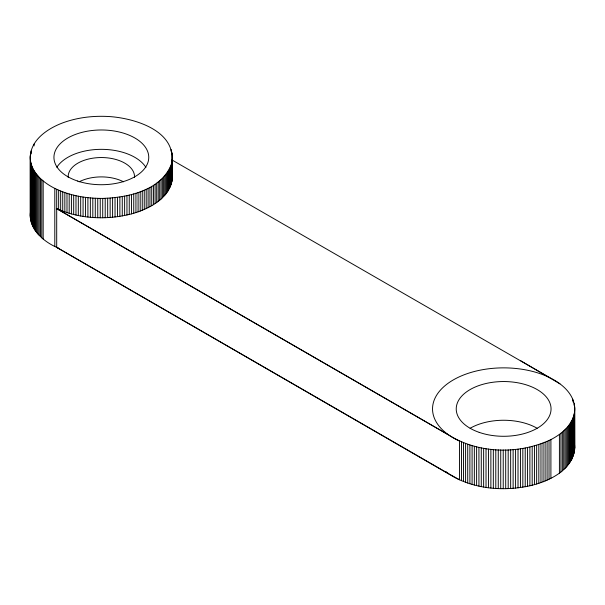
<?xml version="1.0" encoding="UTF-8"?>
<svg xmlns="http://www.w3.org/2000/svg" width="605" height="605" viewBox="0 0 605 605"><rect width="100%" height="100%" fill="white"/><g stroke="black" fill="none" stroke-linecap="round" stroke-linejoin="round"><path stroke-width="0.91" d="M30.5 211.909C28.08 228.38 43.182 241.41 56.696 247.362L454.922 477.564C478.381 489.672 506.37 491.336 531.84 485.323C550.376 480.673 573.343 469.404 574.75 447.866L574.72 407.725C573.812 393.552 561.584 383.411 549.673 377.626L171.964 159.947M30.25 156.71C31.006 139.475 48.12 128.411 62.512 122.959C77.584 117.362 93.896 115.532 109.891 116.591C135.331 118.421 177.174 131.126 171.601 163.698C161.475 190.492 128.328 197.608 102.721 198.395C86.999 198.516 71.057 195.891 56.696 189.304C43.999 183.459 29.917 172.168 30.25 156.71L30.258 216.204M574.72 407.725C575.31 418.698 567.944 428.295 559.413 434.382A71.11 41.057 0 0 1 550.905 439.585C519.113 454.567 478.994 453.962 448.902 435.116L56.696 208.657C79.996 219.071 106.956 220.22 131.519 213.883C149.254 209.043 170.875 197.979 172.448 177.348L172.448 156.559M574.606 445L574.75 447.866M132.261 252.376L133.743 251.96M56.696 189.304L56.696 247.362L58.655 248.239M56.696 208.657L448.902 435.116A71.11 41.057 0 0 0 459.535 441.113L459.535 479.818L448.653 473.707A71.11 41.057 0 0 1 447.617 472.959M56.696 247.362L448.653 473.707M520.361 360.557L559.935 383.835M172.175 173.053L172.448 177.348M574.606 406.295L574.689 449.296M574.546 412.02L574.546 450.725M574.319 413.449L574.319 452.154M574.115 403.444L574.115 405.327M574.001 414.871L574.001 453.576M573.593 416.285L573.593 454.99M573.283 400.616L573.283 402.507M573.109 417.692L573.109 456.397M572.738 399.217L572.738 401.107M572.534 419.083L572.534 457.788M571.876 420.467L571.876 459.172M571.143 421.836L571.143 460.541M570.318 423.182L570.318 461.895M569.411 424.521L569.411 463.226M568.428 425.837L568.428 464.542M567.369 427.13L567.369 465.835M566.227 428.401L566.227 467.113M565.01 429.656L565.01 468.361M563.724 430.873L563.724 469.586M562.355 432.076L562.355 470.781M560.918 433.24L560.918 471.953M559.413 434.382L559.413 473.087M550.905 439.585L550.905 478.29M549.022 440.523L549.022 479.228M547.086 441.416L547.086 480.12M545.097 442.27L545.097 480.975M543.056 443.087L543.056 481.792M540.968 443.858L540.968 482.563M538.828 444.592L538.828 483.297M536.65 445.28L536.65 483.985M534.434 445.923L534.434 484.628M532.181 446.52L532.181 485.225M529.889 447.072L529.889 485.777M527.568 447.579L527.568 486.284M525.216 448.033L525.216 486.738M522.833 448.449L522.833 487.154M520.436 448.804L520.436 487.517M518.016 449.122L518.016 487.827M515.573 449.386L515.573 488.091M513.123 449.606L513.123 488.311M510.658 449.772L510.658 488.477M508.185 449.886L508.185 488.59M505.704 449.954L505.704 488.658M503.224 449.969L503.224 488.674M500.736 449.931L500.736 488.643M498.263 449.848L498.263 488.56M495.79 449.719L495.79 488.424M493.325 449.538L493.325 488.243M490.882 449.303L490.882 488.008M488.447 449.023L488.447 487.728M486.027 448.691L486.027 487.396M483.637 448.313L483.637 487.017M481.27 447.882L481.27 486.586M478.926 447.405L478.926 486.117M476.611 446.891L476.611 485.596M474.335 446.316L474.335 485.029M472.089 445.704L472.089 484.416M469.888 445.046L469.888 483.758M467.726 444.342L467.726 483.055M465.6 443.601L465.6 482.306M463.528 442.815L463.528 481.519M461.502 441.983L461.502 480.688M172.357 155.13L172.364 178.778M172.175 153.7L172.198 180.207M171.911 152.271L171.911 154.116M171.941 162.284L171.941 181.636M171.563 150.857L171.563 153.617M171.601 163.698L171.601 183.05M171.124 149.443L171.124 151.288M171.177 165.112L171.177 184.464M170.663 166.511L170.663 185.864M170.065 167.903L170.065 187.255M169.385 169.279L169.385 188.639M168.629 170.648L168.629 190M167.782 171.994L167.782 191.346M166.851 173.325L166.851 192.677M165.853 174.633L165.853 193.986M164.764 175.919L164.764 195.279M163.607 177.189L163.607 196.542M162.367 178.43L162.367 197.782M161.059 179.647L161.059 199M159.675 180.834L159.675 200.187M158.215 181.999L158.215 201.352M156.695 183.126L156.695 202.486M155.099 184.23L155.099 203.582M153.443 185.296L153.443 204.649M151.719 186.325L151.719 205.677M149.942 187.323L149.942 206.676M148.096 188.284L148.096 207.636M146.198 189.206L146.198 208.559M144.247 190.091L144.247 209.443M142.243 190.938L142.243 210.29M140.186 191.74L140.186 211.092M138.084 192.503L138.084 211.856M135.936 193.222L135.936 212.574M133.743 193.895L133.743 213.247M131.519 194.53L131.519 213.883M129.251 195.112L129.251 214.465M126.952 195.649L126.952 215.002M124.622 196.141L124.622 215.493M122.263 196.587L122.263 215.94M119.881 196.988L119.881 216.34M117.468 197.336L117.468 216.688M115.041 197.638L115.041 216.991M112.598 197.888L112.598 217.24M110.14 198.092L110.14 217.445M107.675 198.243L107.675 217.596M105.202 198.342L105.202 217.694M102.721 198.395L102.721 217.747M100.233 198.402L100.233 217.755M97.753 198.349L97.753 217.702M95.28 198.251L95.28 217.611M92.815 198.107L92.815 217.46M90.349 197.911L90.349 217.263M87.906 197.661L87.906 217.021M85.479 197.366L85.479 216.719M83.067 197.026L83.067 216.378M80.684 196.633L80.684 215.985M78.317 196.194L78.317 215.546M75.988 195.702L75.988 215.055M73.681 195.173L73.681 214.525M71.413 194.591L71.413 213.943M69.182 193.963L69.182 213.315M66.989 193.29L66.989 212.65M64.833 192.579L64.833 211.931M62.731 191.823L62.731 211.175M60.666 191.021L60.666 210.374M58.655 190.182L58.655 209.534M54.798 188.382L54.798 246.439M43.174 180.956L43.174 239.02M41.783 179.776L41.783 237.833M40.467 178.558L40.467 236.615M39.219 177.318L39.219 235.375M38.047 176.055L38.047 234.112M36.958 174.769L36.958 232.827M35.945 173.461L35.945 231.518M35.007 172.13L35.007 230.195M34.16 170.784L34.16 228.849M34.077 144.058L34.077 145.926M33.388 169.423L33.388 227.488M32.7 168.046L32.7 226.111M32.095 166.655L32.095 224.72M31.573 165.256L31.573 223.313M31.097 151L31.097 153.814M31.135 163.849L31.135 221.906M30.757 152.422L30.757 154.29M30.787 162.427L30.787 220.485M30.5 153.844L30.522 219.063M30.333 155.273L30.348 217.634M447.11 472.581A71.11 41.057 0 0 1 445.635 471.431M79.119 181.833A33.184 19.156 0 0 1 123.526 181.803M56.847 167.267A47.402 27.369 0 0 1 101.481 149.337A47.402 27.369 0 0 1 145.941 167.419M68.183 177.394A33.184 19.156 0 0 1 101.315 157.542A33.184 19.156 0 0 1 134.514 177.348M447.352 433.997A71.11 41.057 0 0 1 454.552 379.214A71.11 41.057 0 0 1 549.673 377.626M470.123 428.272A47.402 27.369 0 0 1 537.164 428.272M77.531 181.016A47.402 27.369 0 0 0 148.754 157.429A47.402 27.369 0 0 0 77.765 133.607A47.402 27.369 0 0 0 77.531 181.016M479.228 432.378A47.402 27.369 0 0 0 551.042 409.396A47.402 27.369 0 0 0 480.657 384.977A47.402 27.369 0 0 0 479.228 432.378"/></g></svg>
